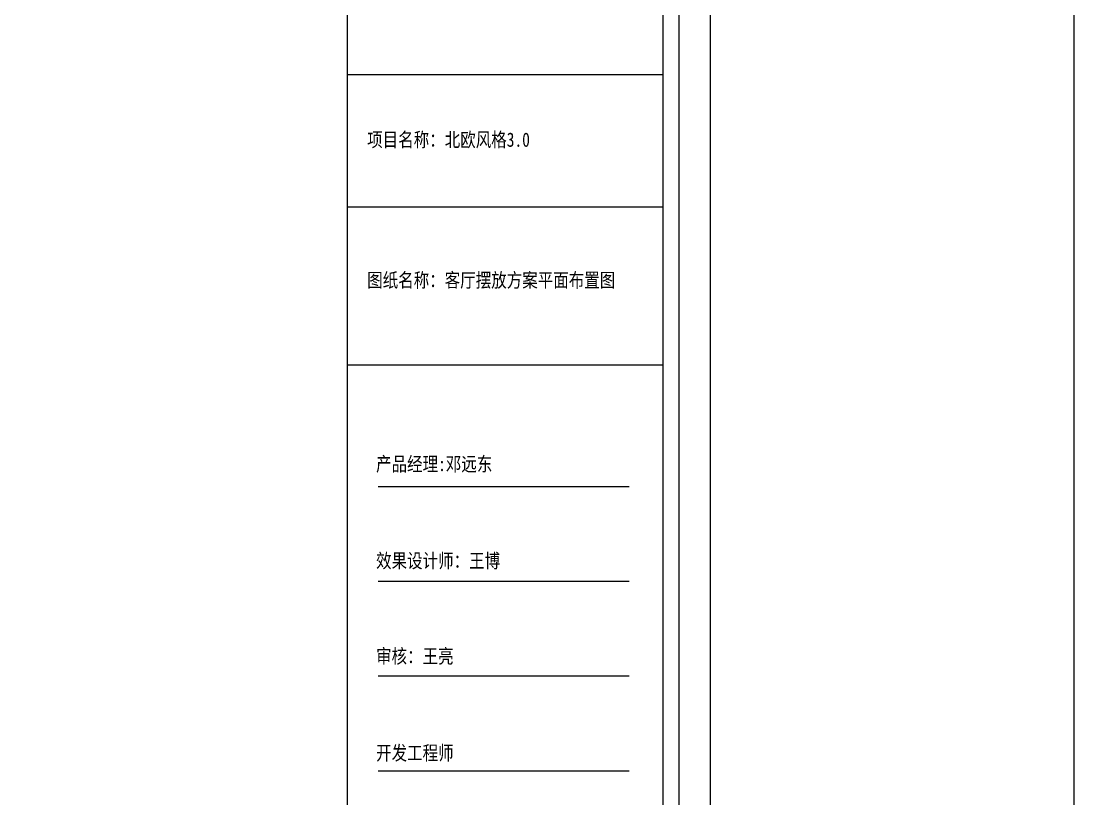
# Model space of a CAD drawing. Extents: x 96704 to 336282, y 34580 to 122302.
# Drawn here: x 329020 to 336282, y 96615 to 101979 of the extents above; entities that cross this region are included whole.
import ezdxf

# ---------------------------------------------------------------- set-up
doc = ezdxf.new("R2010")
doc.units = 0
doc.header["$LTSCALE"] = 1000
doc.header["$MEASUREMENT"] = 0
doc.styles.add('WJ', font='', dxfattribs={"width": 0.8, "height": 135})
doc.styles.get('WJ').set_extended_font_data('FangSong_GB2312')

# ---------------------------------------------------------------- blocks, each defined once
blk = doc.blocks.new('图框2')
at = {"color": 251}
blk.add_line((25027, 493), (25027, 17757), dxfattribs=at)
for p, q in [((21376, 667), (21376, 17583)), ((24853, 667), (24853, 17583)), ((21376, 13356), (24853, 13356)), ((21376, 11898), (24853, 11898)), ((21376, 10159), (24853, 10159)), ((21714, 8821), (24478, 8821)), ((21714, 7778), (24478, 7778)), ((21714, 6735), (24478, 6735)), ((21714, 5691), (24478, 5691))]:
    blk.add_line(p, q)
blk.add_lwpolyline([(-25, 145), (25375, 145), (25375, 18105), (-25, 18105)], close=True)
at = {"char_height": 156.48, "attachment_point": 1, "style": 'WJ'}
for s, insert, width in [('项目名称：北欧风格3.0', (21593, 12717), 1903.64), ('{\\fSimSun|b0|i0|c134|p2;图纸名称：客厅摆放方案平面布置图}', (21593, 11170), 3037.95), ('{\\fSimSun|b0|i0|c134|p2;产品经理:邓远东}', (21691, 9146), 1903.64), ('{\\fSimSun|b0|i0|c134|p2;效果设计师：王博}', (21691, 8081), 1955.7), ('{\\fSimSun|b0|i0|c134|p2;审核：王亮}', (21691, 7030), 936.03), ('{\\fSimSun|b0|i0|c134|p2;开发工程师}', (21691, 5965), 936.03)]:
    blk.add_mtext(s, dxfattribs=dict(at, insert=insert, width=width))

msp = doc.modelspace()

# ---------------------------------------------------------------- linework, layer by layer
msp.add_lwpolyline([(251742.5, 107343), (336281.5, 107343), (336281.5, 71963.5), (251742.5, 71963.5)], close=True)

# ---------------------------------------------------------------- block references
at = {"xscale": 0.6263055771723246, "yscale": 0.6263055771723246, "zscale": 0.6263055771723246}
msp.add_blockref('图框2', (317883.1, 93245.4), dxfattribs=at)

doc.saveas('drawing.dxf')
